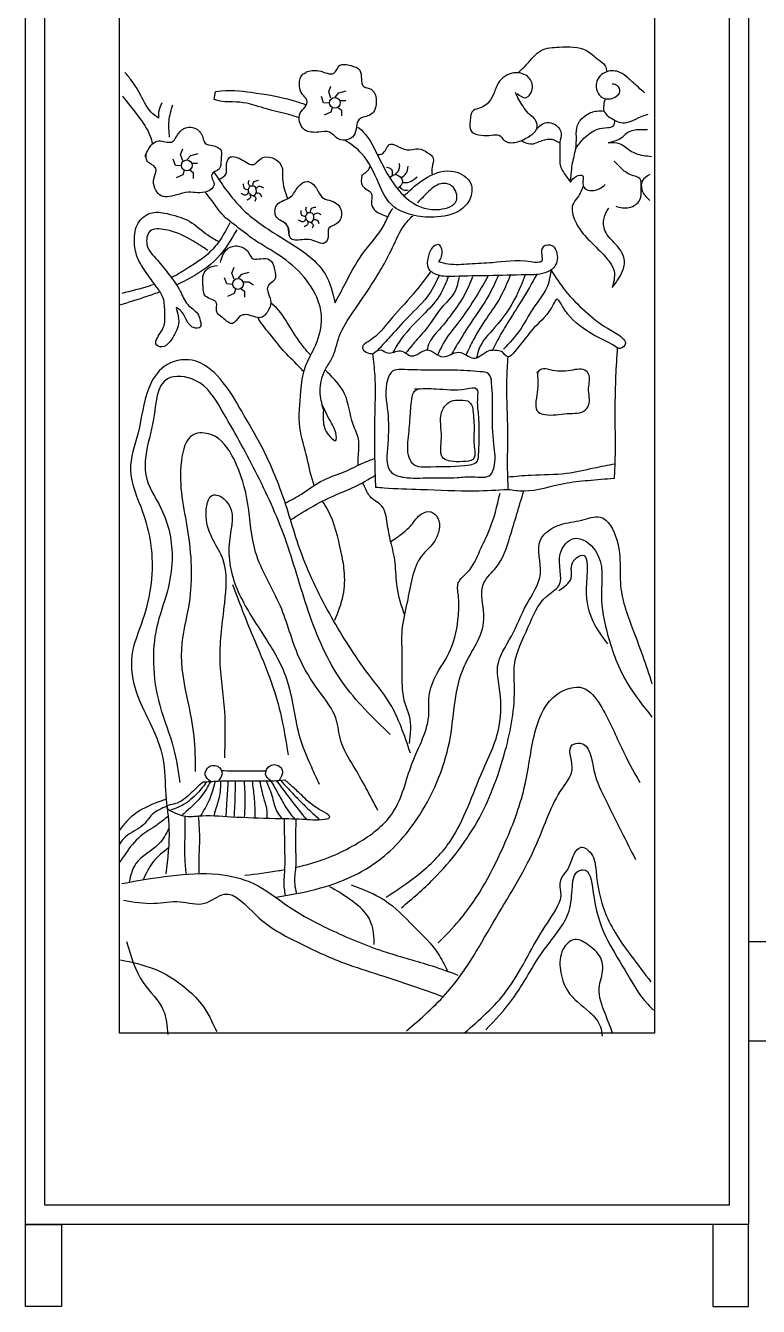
# Model space of a CAD drawing. Extents: x -66030 to 95157, y -13132 to 45879.
# Drawn here: x 16311 to 17069, y 3792 to 5115 of the extents above; entities that cross this region are included whole.
import ezdxf

# ---------------------------------------------------------------- set-up
doc = ezdxf.new("R2010")
doc.units = 0
doc.header["$LTSCALE"] = 100
doc.header["$MEASUREMENT"] = 0
doc.layers.add('7', color=105, linetype='CONTINUOUS')

msp = doc.modelspace()

# ---------------------------------------------------------------- linework, layer by layer
at = {"layer": '7'}
for p, q in [((16507.2, 5046.4), (16506, 5038.9)), ((16619.3, 5035.1), (16617.1, 5041.5)), ((16624.6, 5046.4), (16626.8, 5052.4)), ((16626.8, 5040), (16624.6, 5046.4)), ((16631.3, 5041.1), (16635.1, 5045.3)), ((16635.1, 5045.3), (16642.6, 5047.5)), ((16625.3, 5034.7), (16619.3, 5035.1)), ((16628.3, 5029.9), (16626.8, 5025.4)), ((16634.3, 5030.2), (16637.7, 5027.6)), ((16636.2, 5037.4), (16642.2, 5037.4)), ((16637.7, 5027.6), (16637.7, 5021.6)), ((16626.8, 5025.4), (16620.1, 5022.4)), ((16471.6, 4981.7), (16473.9, 4987.7)), ((16466.3, 4970.5), (16464.1, 4976.8)), ((16473.9, 4975.3), (16471.6, 4981.7)), ((16478.4, 4976.5), (16482.1, 4980.6)), ((16482.1, 4980.6), (16489.6, 4982.8)), ((16472.4, 4970.1), (16466.3, 4970.5)), ((16475.4, 4965.2), (16473.9, 4960.7)), ((16481.4, 4965.6), (16484.7, 4963)), ((16483.2, 4972.7), (16489.2, 4972.7)), ((16484.7, 4963), (16484.7, 4957)), ((16473.9, 4960.7), (16467.1, 4957.7)), ((16524.5, 4859.2), (16526.8, 4865.2)), ((16526.8, 4852.8), (16524.5, 4859.2)), ((16531.3, 4854), (16535, 4858.1)), ((16535, 4858.1), (16542.5, 4860.3)), ((16519.3, 4848), (16517, 4854.3)), ((16525.3, 4847.6), (16519.3, 4848)), ((16528.3, 4842.7), (16526.8, 4838.2)), ((16534.3, 4843.1), (16537.7, 4840.5)), ((16536.2, 4850.2), (16542.2, 4850.2)), ((16542.2, 4850.2), (16547, 4847.2)), ((16526.8, 4838.2), (16520, 4835.2)), ((16537.7, 4840.5), (16537.7, 4834.5))]:
    msp.add_line(p, q, dxfattribs=at)
for points in [[(16311.5, 5938), (17058.4, 5938), (17058.4, 3876.5), (16311.5, 3876.5)], [(16331.5, 5918), (17038.4, 5918), (17038.4, 3896.5), (16331.5, 3896.5)], [(16408.6, 5562.4), (16961.3, 5562.4), (16961.3, 4074.1), (16408.6, 4074.1)], [(17058.4, 4066.1), (17078.8, 4066.1), (17078.8, 4168.5), (17058.4, 4168.5)], [(16311.5, 3876.5), (16348.5, 3876.5), (16348.5, 3791.9), (16311.5, 3791.9)], [(17058.4, 3876.5), (17021.4, 3876.5), (17021.4, 3791.9), (17058.4, 3791.9)]]:
    msp.add_lwpolyline(points, close=True, dxfattribs=at)
for centre in [(16631, 5035.1), (16478, 4970.5), (16530.9, 4848)]:
    msp.add_circle(centre, 5.58, dxfattribs=at)
for points in [[(16820.3, 5066.2), (16829.5, 5075.1), (16844.1, 5089.1), (16862.9, 5092.7), (16890.9, 5089.1), (16903, 5080), (16910.3, 5073.3), (16912.1, 5067.2)], [(16601, 5067.1), (16614.4, 5068.2), (16630.1, 5065.9), (16635.9, 5073.5), (16647.5, 5073.5), (16656.8, 5068.8), (16660.9, 5052), (16668.4, 5049.1), (16673.7, 5038), (16667.9, 5022.9), (16656.2, 5018.2), (16650.5, 5001.2), (16635.1, 4997.5), (16625.4, 5004.8), (16614.4, 5004.9), (16599.8, 5007.2), (16594.6, 5015.3), (16595.2, 5024.6), (16600.4, 5031), (16602.1, 5038), (16597.5, 5043.8), (16594.6, 5052), (16597.5, 5064.2), (16601.6, 5066.5)], [(16951, 5045.4), (16938.2, 5056.9), (16934, 5060.6), (16925.5, 5066.6), (16912.1, 5067.2), (16901.2, 5055.7), (16907.3, 5040.5), (16920.6, 5041.1), (16925.5, 5046.6), (16923, 5052.7), (16917.6, 5054.5)], [(16448.9, 5019.1), (16441.3, 5025.5), (16429.3, 5045.1), (16421.7, 5057.1), (16414.1, 5066.6)], [(16819.3, 5044.8), (16828.1, 5040.4), (16835.2, 5051), (16829.9, 5062.5), (16815.7, 5066), (16799.8, 5055.4), (16794.5, 5043.1), (16788.3, 5034.2), (16781.3, 5029.8), (16774.2, 5027.2), (16770.7, 5016.6), (16772.4, 5005.1), (16782.2, 5001.6), (16792.8, 5001.6), (16800.7, 5001.6), (16806, 4996.3), (16818.4, 4994.5), (16830.7, 4999.8), (16839.6, 5008.7), (16838.7, 5016.6), (16830.7, 5024.5), (16825.4, 5031.6), (16821, 5038.7), (16817.5, 5045.7)], [(16411.6, 5041.9), (16427.4, 5021.7), (16440.1, 5000.8), (16442.6, 4992.6)], [(16452.1, 5035), (16448.9, 5025.5), (16448.9, 5019.1)], [(16460.3, 4999.5), (16459.7, 5016.6), (16463.5, 5033.1)], [(16910.3, 5039.4), (16909.1, 5026.6), (16920.6, 5016.9), (16928.5, 5014.4), (16937, 5016.3), (16946.7, 5020.5), (16954.6, 5023.5)], [(16839, 5007.2), (16846.5, 5013.8), (16861.1, 5010.8), (16864.7, 5003.5), (16863.5, 4994.4), (16863.5, 4982.3), (16864.1, 4969.5), (16867.2, 4963.4), (16874.4, 4953.1)], [(16874.4, 4953.1), (16876.3, 4970.7), (16878.1, 4979.8), (16879.9, 4987.7), (16880.5, 4999.9), (16881.7, 5012), (16889.6, 5021.7), (16901.8, 5026.6), (16909.1, 5026.6)], [(16880, 4988.3), (16888.4, 4998.6), (16902.4, 5007.8), (16912.7, 5009.6), (16918.8, 5011.4), (16920.6, 5016.9)], [(16435.1, 4979.8), (16442.6, 4992.6), (16449.1, 4995.8), (16462.2, 4994.6), (16469.4, 5003.4), (16477, 5009.4), (16487.8, 5008.2), (16494.6, 4999.4), (16497, 4993.4), (16504.6, 4991), (16513.4, 4985.8), (16513.4, 4976.2), (16511.4, 4966.7), (16503.8, 4961.1), (16505, 4955.1), (16506.2, 4950.3), (16499, 4943.5), (16479.8, 4942.7), (16467.4, 4939.9), (16449.9, 4939.9), (16445.1, 4947.1), (16443.9, 4956.7), (16446.3, 4965.9), (16445.5, 4968.3), (16437.5, 4974.2), (16435.9, 4982.2)], [(16954, 5007.1), (16932.2, 5003.5), (16926.7, 4998.6), (16913.3, 4993.8)], [(16823.7, 4996.2), (16833.1, 4992.6), (16845.3, 4996.2), (16855, 4997.4), (16863.4, 4993.8)], [(16913.3, 4993.8), (16924.9, 4993.2), (16930.9, 4989.5), (16941.9, 4982.9), (16958.3, 4979.8)], [(16511.3, 4955.8), (16518.6, 4961.9), (16519, 4969.1), (16522.2, 4978.6), (16533.7, 4977), (16547.3, 4971.5), (16555.3, 4977.8), (16575.3, 4971.1), (16576.9, 4957.1), (16582, 4936.5)], [(16921.2, 4928.2), (16935.2, 4927), (16946.1, 4934.9), (16947.3, 4947.7), (16946.1, 4956.8), (16937.6, 4960.4), (16927.9, 4966.5), (16919.4, 4975)], [(16506.1, 4963.4), (16534.7, 4926.2), (16571.4, 4898.6), (16601.3, 4879.1), (16620.9, 4858.4), (16631.2, 4828.5)], [(16690.6, 4960.1), (16689.9, 4965.9), (16684.2, 4968.4)], [(16687.5, 4958), (16693.7, 4961), (16700.9, 4954.1), (16695.8, 4946.4)], [(16693.7, 4961), (16697.8, 4967.9), (16697.8, 4972.5)], [(16699.2, 4957.7), (16704.7, 4962.3), (16706.8, 4969.6)], [(16874.4, 4953.1), (16880.5, 4959.2), (16887.2, 4959.8), (16887.2, 4954.3), (16889.6, 4946.4), (16904.2, 4946.4), (16910.3, 4950.7)], [(16541.3, 4945.2), (16537.9, 4946.3), (16536.7, 4951.6)], [(16543.5, 4949.1), (16548.9, 4948), (16547.9, 4939.5), (16541.3, 4944.2), (16543.5, 4949.1)], [(16543.5, 4949.1), (16541.9, 4951.3), (16542.4, 4955.2)], [(16546.4, 4949.1), (16547.7, 4953.7), (16552, 4955.1)], [(16549.7, 4946.5), (16552.5, 4948.9), (16557.3, 4947.4)], [(16583.7, 4897.6), (16580.9, 4909.6), (16570.9, 4916.8), (16570.9, 4929.5), (16585.3, 4938), (16593.1, 4948.4), (16602.4, 4953.9), (16611.9, 4946.8), (16617.7, 4937.7), (16632.8, 4931.1), (16637.7, 4922.4), (16633.2, 4910.4), (16624.8, 4905.6), (16624, 4896.8), (16620.8, 4890.4), (16606.4, 4893.6), (16596.8, 4893.6), (16584.9, 4895.6), (16583.3, 4905.2), (16577.3, 4912.4)], [(16658.9, 4960.4), (16659.5, 4949.4), (16668.8, 4941.2), (16668.8, 4930.8), (16672.8, 4923.8), (16686, 4917.5)], [(16698.1, 4948.5), (16701.8, 4945.1), (16706.6, 4945.1)], [(16700.8, 4952.7), (16707.5, 4953.2), (16715.9, 4958.8)], [(16887.7, 4949.4), (16881.7, 4937.3), (16876.9, 4930.1), (16879.3, 4913.1), (16884.8, 4903.4), (16897.5, 4889.4), (16911.5, 4874.8), (16919.4, 4861.5), (16919.4, 4851.8), (16917.6, 4844.5)], [(16956.5, 4961), (16948.6, 4954.3), (16949.2, 4942.8), (16956.5, 4934.3)], [(16541.9, 4942.7), (16538.8, 4939.8), (16534.2, 4941.5)], [(16543.4, 4940.9), (16543.4, 4936.9), (16540, 4934.6)], [(16546.6, 4939.4), (16549.2, 4936.8), (16548.3, 4933.1)], [(16549.7, 4942.1), (16553.1, 4941.6), (16555.1, 4938)], [(16499.7, 4882.6), (16484.4, 4892.5), (16456, 4904), (16439.9, 4902.5), (16436.9, 4888.7), (16447.6, 4872.6), (16459.9, 4857.3), (16471.3, 4840.5), (16479, 4826.7), (16489, 4817.5), (16492, 4809.8), (16492, 4803.7), (16485.1, 4802.9), (16477.5, 4811.4), (16469.8, 4822.1), (16467.5, 4823.6), (16468.3, 4818.3), (16466.7, 4798.4), (16460.6, 4788.4), (16452.2, 4783), (16446.1, 4786.1), (16447.6, 4792.2), (16454.5, 4805.2), (16455.3, 4819.8), (16453, 4835.1), (16446.1, 4845.8), (16436.9, 4858.8), (16426.9, 4875.7), (16423.9, 4892.5), (16427.7, 4910.9), (16442.2, 4921.6), (16459.9, 4920.1), (16481.3, 4912.4), (16499.7, 4898.6), (16511.2, 4891.7)], [(16600.6, 4917.6), (16597.2, 4918.7), (16596.1, 4924)], [(16602.8, 4921.6), (16608.3, 4920.4), (16607.2, 4912), (16600.6, 4916.7), (16602.8, 4921.6)], [(16602.8, 4921.6), (16601.3, 4923.8), (16601.7, 4927.6)], [(16605.7, 4921.5), (16607, 4926.2), (16611.3, 4927.5)], [(16609, 4918.9), (16611.9, 4921.3), (16616.6, 4919.8)], [(16917.6, 4844.5), (16927.3, 4859), (16930.3, 4871.8), (16921.2, 4888.8), (16910.3, 4902.7), (16909.1, 4916.1), (16913.9, 4926.4)], [(16601.2, 4915.2), (16598.1, 4912.3), (16593.5, 4914)], [(16602.8, 4913.3), (16602.7, 4909.4), (16599.4, 4907.1)], [(16605.9, 4911.8), (16608.5, 4909.2), (16607.6, 4905.5)], [(16609, 4914.5), (16612.4, 4914.1), (16614.5, 4910.5)], [(16619.1, 4718.2), (16615.8, 4736.9), (16621.3, 4759.9), (16627.9, 4770.9), (16635.6, 4793.9), (16649.9, 4819.1), (16666.3, 4843.3), (16690.5, 4885.5), (16702.6, 4908.5), (16711.4, 4918.4)], [(16512.7, 4870.1), (16519.7, 4884.1), (16531.6, 4887.1), (16540.6, 4882.1), (16546.6, 4874.1), (16554.6, 4874.1), (16563.6, 4873.1), (16568.6, 4863.1), (16568.6, 4852.2), (16561.6, 4845.2), (16561.6, 4840.2), (16564.6, 4831.2), (16562.6, 4821.3), (16554.6, 4813.3), (16539.6, 4816.3), (16532.6, 4814.3), (16525.7, 4807.3), (16514.7, 4813.3), (16508.7, 4820.3), (16508.7, 4828.3), (16497.7, 4835.2), (16494.7, 4847.2), (16494.7, 4855.2), (16499.7, 4864.1), (16509.7, 4867.1)], [(16738.9, 4871.6), (16741.2, 4876.2), (16738.1, 4888.6), (16732.7, 4886.3), (16727.3, 4875.4), (16727.3, 4864.6), (16736.6, 4857.7), (16755.1, 4856.2), (16789.9, 4856.9), (16828.5, 4857.7), (16850.9, 4860.8), (16859.4, 4867.7), (16859.4, 4883.2), (16856.3, 4887), (16846.2, 4886.3), (16844.7, 4877.8), (16844.7, 4871.6), (16833.9, 4870.8), (16793.7, 4870), (16769.8, 4868.5), (16748.2, 4868.5), (16738.1, 4870.8)], [(16730.2, 4861.1), (16711.9, 4837.6), (16688, 4810.6), (16666.3, 4789), (16659.4, 4782.1), (16663.3, 4777.5), (16670.2, 4775.9)], [(16739, 4857), (16728.8, 4838.1), (16706.5, 4813.5), (16686.4, 4791.8), (16674.8, 4779)], [(16748.3, 4856), (16740.4, 4838), (16724.2, 4818.1), (16699.6, 4791.2), (16690.9, 4777.2)], [(16759.3, 4855.7), (16755.2, 4840.7), (16740.6, 4822.7), (16728, 4805), (16714.7, 4789.3), (16704.8, 4777.1)], [(16773.3, 4855.3), (16764.1, 4835.3), (16750.1, 4814.9), (16740.6, 4802.9), (16728.7, 4787.6), (16726, 4779.1)], [(16789.3, 4856.4), (16775, 4831.9), (16758, 4807.4), (16743, 4786.6), (16737.2, 4774.4)], [(16799.8, 4856.4), (16790, 4836.3), (16774, 4811.5), (16759.7, 4789.3), (16751.1, 4774.7)], [(16812.1, 4856.7), (16802.6, 4835.6), (16787.9, 4812.8), (16774.3, 4790.7), (16766.5, 4774.7)], [(16827.7, 4857.4), (16818.6, 4835.9), (16796.1, 4802.9), (16779.7, 4780.5), (16777.4, 4771.6)], [(16840, 4858.4), (16823.7, 4830.5), (16809, 4807), (16799.1, 4790), (16793.7, 4778.8)], [(16854.2, 4862.5), (16869.4, 4840.7), (16889.5, 4819.9), (16912.6, 4802.2), (16926.5, 4793.7), (16931.2, 4786.7), (16925.8, 4781.3), (16920.4, 4783.6), (16898.7, 4795.2), (16871.7, 4816.8), (16865.5, 4826.1), (16860.1, 4832.2), (16857, 4827.6), (16837, 4802.9), (16816.9, 4778.2), (16809.9, 4772.8), (16803.6, 4778.7)], [(16854.2, 4862.5), (16851.6, 4848.4), (16835.4, 4822.2), (16822.3, 4800.6), (16805.3, 4780.6)], [(16670.2, 4775.9), (16678.7, 4779.8), (16685.6, 4776.7), (16698.8, 4779), (16710.4, 4773.6), (16725.8, 4779.8), (16742.8, 4772.8), (16759, 4777.5), (16774.4, 4771.3), (16789.9, 4779), (16803.6, 4778.7)], [(16673.3, 4637.8), (16672.5, 4663.3), (16672.5, 4715), (16672.5, 4753.5), (16670.2, 4775.9)], [(16922.8, 4782.1), (16921.1, 4752.8), (16920.4, 4698.8), (16920.4, 4667.9), (16919.6, 4647.1)], [(16709, 4363.4), (16699.4, 4390.6), (16689.8, 4411.4), (16665.8, 4444.9), (16627.5, 4504), (16597.1, 4567.9), (16577.9, 4627), (16555.5, 4679.7), (16534.8, 4716.5), (16512.4, 4750), (16483.6, 4769.2), (16454.8, 4762.8), (16438.8, 4740.4), (16427.7, 4694.1), (16419.7, 4655.8), (16432.4, 4612.6), (16442, 4548.7), (16432.4, 4500.8), (16421.3, 4464.1), (16426.1, 4425.7), (16442, 4390.6), (16453.2, 4358.6), (16456.4, 4320.3), (16459.6, 4285.2), (16456.4, 4238.8)], [(16809.7, 4772.9), (16808.5, 4749.5), (16809.2, 4701.9), (16809.2, 4674.7), (16809.2, 4653.7), (16809.9, 4635.5)], [(16688.2, 4382.6), (16638.7, 4436.9), (16603.5, 4510.4), (16579.5, 4585.5), (16549.1, 4654.2), (16514, 4718), (16486.8, 4748.4), (16458, 4750), (16443.6, 4708.5), (16435.6, 4670.1), (16435.6, 4651), (16451.6, 4615.8), (16462.8, 4563.1), (16458, 4531.2), (16446.8, 4492.8), (16443.6, 4456.1), (16450, 4412.9), (16464.4, 4368.2), (16470.8, 4333.1)], [(16699.5, 4759.7), (16726.6, 4759), (16754.4, 4759), (16781.4, 4757.4), (16789.9, 4755.1), (16793, 4745.8), (16793.7, 4716.5), (16795.3, 4682.6), (16795.3, 4657.9), (16792, 4651.2), (16773.4, 4648.9), (16757.3, 4648), (16728.8, 4647.8), (16702.2, 4648.3), (16689.9, 4652.9), (16685.6, 4682.6), (16685.6, 4715.7), (16685.6, 4749.7), (16691, 4758.2), (16699.5, 4759.7)], [(16840.1, 4757.5), (16840.1, 4735.9), (16841.3, 4715.5), (16848.1, 4713), (16871, 4714.2), (16890.1, 4718), (16893.2, 4722.9), (16893.2, 4740.2), (16893.2, 4755), (16890.8, 4758.1), (16874.7, 4758.7), (16853.1, 4759.3), (16844.4, 4760), (16839.5, 4755.6)], [(16713.4, 4739.7), (16735.8, 4739.7), (16766.7, 4739.7), (16777.5, 4739.7), (16778.3, 4730.4), (16779.1, 4713.4), (16779.8, 4691.1), (16779.1, 4671.8), (16776.7, 4663.3), (16770.6, 4661), (16730, 4658.9), (16712, 4661.8), (16708.7, 4666.3), (16706.8, 4687.4), (16708.8, 4709.6), (16710.4, 4728.9), (16713.4, 4737.3), (16717.3, 4739.7)], [(16768.5, 4727.4), (16749.1, 4725.8), (16741.3, 4715.2), (16740.6, 4699.9), (16740.9, 4685.8), (16743.3, 4667.8), (16750.4, 4665), (16763.3, 4664.5), (16773.6, 4666.8), (16774.8, 4682.2), (16774.8, 4697.2), (16773.6, 4717.4), (16772.2, 4723), (16768.5, 4727.4)], [(16675.4, 4304.3), (16649.9, 4350.7), (16637.1, 4376.2), (16632.3, 4398.6), (16614.7, 4427.3), (16593.9, 4462.5), (16574.7, 4515.2), (16549.1, 4571.1), (16541.1, 4620.6), (16526.8, 4666.9), (16502.8, 4692.5), (16485.2, 4692.5), (16472.4, 4665.3), (16478.8, 4593.5), (16480.4, 4518.4), (16472.4, 4470.5), (16478.8, 4417.7), (16485.2, 4381), (16486.8, 4344.3)], [(16579.7, 4621.6), (16596.4, 4631), (16619.3, 4645.4), (16641.7, 4654.4), (16660.7, 4663.3), (16672.4, 4667.8)], [(16809.3, 4648.7), (16833.9, 4650.6), (16870.4, 4652.5), (16898.8, 4658), (16920.2, 4662.3)], [(16585.2, 4604.3), (16609.3, 4619), (16632.8, 4630.5), (16651.2, 4638.4), (16672.9, 4650.4)], [(16919.6, 4647.1), (16892.6, 4644.8), (16867.9, 4641.7), (16826.1, 4634), (16809.9, 4635.5)], [(16517.2, 4358.6), (16517.2, 4406.6), (16512.4, 4460.9), (16517.2, 4518.4), (16515.6, 4563.1), (16498, 4607.8), (16506, 4630.2), (16518.8, 4623.8), (16522, 4582.3), (16530, 4532.8), (16555.5, 4488), (16581.1, 4440.1), (16593.9, 4382.6), (16606.7, 4349.1), (16614.7, 4331.5)], [(16570.4, 4214.6), (16616.2, 4224.1), (16676.1, 4252.4), (16718.7, 4299.7), (16750.3, 4380.2), (16764.5, 4452.7), (16785, 4501.6), (16785, 4539.4), (16797.6, 4555.2), (16811.9, 4586.7), (16826.1, 4634)], [(16809.9, 4635.5), (16776, 4634), (16719.6, 4635.5), (16681.8, 4637.1), (16673.3, 4637.8)], [(16684, 4214.6), (16715.6, 4236.7), (16747.2, 4268.2), (16781.9, 4340.7), (16800.8, 4391.2), (16800.8, 4432.2), (16799.2, 4452.7), (16813.4, 4484.2), (16829.2, 4517.3), (16843.4, 4548.9), (16843.4, 4583.6), (16863.9, 4599.3), (16886, 4604.1), (16905, 4607.2), (16922.3, 4583.6), (16927, 4530), (16933.4, 4506.3), (16949.1, 4463.7), (16958.6, 4435.3)], [(16688.6, 4581.8), (16699.2, 4589.2), (16709.9, 4598.8), (16720.5, 4610.5), (16730.1, 4612.6), (16737.5, 4606.2), (16738.6, 4594.5), (16734.3, 4582.8), (16720.5, 4566.9), (16710.9, 4544.5), (16705.6, 4519), (16700.3, 4490.3), (16700.3, 4462.6), (16700.3, 4436), (16702.4, 4418), (16707.7, 4402), (16707.7, 4373.3)], [(16688.6, 4581.8), (16692.9, 4559.8), (16695, 4535), (16702.8, 4506.3)], [(16699.8, 4203.6), (16733, 4233.5), (16780.3, 4296.6), (16807.1, 4366), (16816.6, 4432.2), (16816.6, 4454.3), (16830.8, 4493.7), (16849.7, 4525.2), (16862.3, 4536.3), (16863.9, 4569.4), (16878.1, 4585.1), (16900.2, 4572.5), (16906.5, 4526.8), (16912.8, 4485.8), (16933.4, 4435.3), (16958.6, 4400.7)], [(16862.3, 4531.5), (16875, 4544.1), (16876.5, 4559.9), (16886, 4567.8), (16890.7, 4533.1), (16912.8, 4476.3)], [(16525.2, 4537.5), (16545.9, 4484.8), (16563.5, 4441.7), (16574.7, 4405), (16582.7, 4361.8)], [(16737.7, 4167.3), (16759.8, 4190.9), (16807.1, 4271.4), (16827.6, 4331.3), (16838.7, 4388), (16860.8, 4424.3), (16887.6, 4430.6), (16905, 4413.3), (16927, 4369.1), (16946, 4332.9)], [(16705, 4076.4), (16747.8, 4117.2), (16797.2, 4192.8), (16839.6, 4269.9), (16866.1, 4327), (16876.2, 4349.4), (16876.2, 4371.8), (16884.4, 4373.8), (16898.7, 4345.3), (16910.9, 4314.7), (16927.2, 4282.1), (16941.5, 4253.6)], [(16502.4, 4334.1), (16497, 4341.1), (16501.6, 4349.7), (16512.3, 4348.1), (16514.4, 4341.9), (16510.6, 4334.5)], [(16514, 4345.3), (16525.2, 4345.2), (16544, 4345), (16559.8, 4345)], [(16564.9, 4334.7), (16559.5, 4341.7), (16564, 4350.4), (16574.8, 4348.8), (16576.8, 4342.6), (16573.1, 4335.2)], [(16495, 4333.6), (16482.6, 4322.5), (16465.2, 4310.9), (16457.5, 4308.6), (16471.8, 4299.3), (16490, 4298.5), (16523.9, 4297.7), (16569, 4296), (16597.5, 4295.2), (16620.3, 4295.2), (16625.2, 4296.4), (16612.4, 4306.8), (16597.1, 4319.6), (16587.6, 4328.3), (16579.3, 4335.7)], [(16498.6, 4333.8), (16489.1, 4322.1), (16473.2, 4309.4), (16460.6, 4304.3)], [(16502.4, 4334.1), (16493.7, 4319.5), (16477.5, 4303.1), (16472.9, 4299)], [(16507.4, 4334.3), (16501.1, 4314.9), (16492.2, 4298.7)], [(16495, 4333.6), (16509.9, 4334.5), (16535.1, 4334.9), (16567.8, 4334.9), (16579.3, 4335.7)], [(16512.9, 4334.6), (16512.4, 4323.5), (16508.9, 4308.8), (16505.8, 4298.7)], [(16520.7, 4334.8), (16519.3, 4314.3), (16518.3, 4298)], [(16527.9, 4334.9), (16527.6, 4313.4), (16526.7, 4297.5)], [(16537.2, 4334.8), (16538, 4310.6), (16537.4, 4297)], [(16545.5, 4334.7), (16547.5, 4317.7), (16548.3, 4300.8), (16548.2, 4296.5)], [(16553.2, 4334.6), (16557.6, 4316.3), (16560.7, 4303.4), (16560.6, 4296.2)], [(16560, 4334.6), (16566.5, 4317.5), (16571.7, 4301.9), (16576.3, 4295.9)], [(16564.9, 4334.7), (16575.1, 4316.6), (16584, 4301.9), (16589.2, 4295.6)], [(16570.4, 4334.9), (16580.8, 4321.5), (16591.7, 4307.1), (16601.6, 4294.9)], [(16575.3, 4335), (16581.6, 4327.9), (16593, 4316), (16604.7, 4304.5), (16615.2, 4294.7)], [(16476.1, 4298.3), (16475.9, 4277.8), (16475.9, 4254.5), (16477.2, 4238.3)], [(16489.8, 4298.5), (16491.1, 4272.8), (16490.3, 4251), (16490.6, 4239)], [(16578.7, 4295.9), (16579, 4265), (16579, 4243.1), (16578.6, 4223.1), (16579.8, 4216.2)], [(16590.8, 4295.5), (16590.3, 4267), (16590.4, 4245.4), (16589.5, 4228.1), (16591.4, 4218.3)], [(16459.6, 4285.8), (16449.1, 4269.6), (16425.5, 4249.4), (16418.4, 4230.1)], [(16459.2, 4265.5), (16443, 4250.7), (16432.8, 4232.5)], [(16765, 4074.4), (16808.1, 4117.5), (16846.1, 4181.2), (16862.8, 4208.9), (16864.8, 4215.9), (16864.1, 4222.4), (16864.8, 4233.3), (16870.6, 4241.7), (16876.4, 4255.2), (16885.4, 4266.1), (16895.7, 4259.7), (16900.8, 4241.7), (16910.5, 4197.9), (16936.9, 4154.2), (16957.5, 4127.1)], [(16411, 4228.8), (16461.5, 4236.7), (16510.5, 4238.2), (16546.8, 4228.8), (16583, 4205.1), (16628.8, 4179.9), (16684, 4157.8), (16731.4, 4143.6), (16758.2, 4134.2)], [(16786.9, 4077.6), (16814.5, 4109.1), (16847.4, 4160.6), (16873.1, 4200.5), (16876.4, 4225.6), (16882.8, 4241.7), (16887.3, 4243), (16897.6, 4221.1), (16911.1, 4173.5), (16930.5, 4139.4), (16954.3, 4104), (16960.1, 4098.2)], [(16625.6, 4225.6), (16646.2, 4213), (16668.3, 4187.8), (16671.4, 4165.7)], [(16647.7, 4227.2), (16682.5, 4211.4), (16712.4, 4184.6), (16737.7, 4156.2), (16747.2, 4138.9)], [(16412.6, 4211.4), (16444.2, 4208.3), (16471, 4209.9), (16496.3, 4208.3), (16516.8, 4217.7), (16549.9, 4195.7), (16594.1, 4167.3), (16639.9, 4146.8), (16677.7, 4134.2), (16742.4, 4112.1)], [(16415.8, 4168.9), (16433.1, 4126.3), (16453.7, 4097.9), (16458.4, 4072.7)], [(16918.2, 4073.7), (16910.5, 4093.7), (16904.1, 4120.7), (16907.9, 4140.7), (16906.6, 4149.7), (16893.8, 4164.5), (16878.9, 4170.9), (16866.7, 4160.6), (16864.1, 4139.4), (16871.2, 4118.1), (16894.4, 4095.6), (16905.4, 4080.8), (16907.3, 4071.1)], [(16409.5, 4149.9), (16444.2, 4140.5), (16475.7, 4121.6), (16493.1, 4104.2), (16508.9, 4075.8)]]:
    msp.add_spline(points, degree=3, dxfattribs=at)
for points, knots in [([(16507.2, 5046.4), (16507.5, 5046.5), (16522, 5049), (16547, 5045.8), (16578.3, 5041), (16596.9, 5034.7), (16601.5, 5033)], [697.852852, 697.852852, 697.852852, 697.852852, 699.122481, 743.793716, 799.750536, 818.391302, 818.391302, 818.391302, 818.391302]), ([(16594, 5019.8), (16593.4, 5020), (16581.5, 5024), (16560, 5028), (16534.8, 5037.6), (16511.4, 5035.4), (16506, 5038.9)], [569.014391, 569.014391, 569.014391, 569.014391, 571.476371, 616.215219, 648.436375, 680.906999, 680.906999, 680.906999, 680.906999]), ([(16654.7, 5010.1), (16656.6, 5008.7), (16666.5, 5000.1), (16676.9, 4976.2), (16691, 4950.8), (16710.9, 4929.4), (16734.1, 4921.8), (16760.7, 4930.4), (16754.7, 4950.9), (16738, 4953.2), (16726.9, 4942.7), (16719.7, 4935.4), (16716.3, 4931.9)], [890.230998, 890.230998, 890.230998, 890.230998, 899.296829, 941.286546, 983.276197, 1009.759138, 1048.557655, 1073.050741, 1092.637508, 1107.332589, 1128.110425, 1146.444763, 1146.444763, 1146.444763, 1146.444763]), ([(16702, 4938.5), (16703.3, 4939.8), (16711.1, 4947.1), (16726, 4960.2), (16751.9, 4968.5), (16774.4, 4954.6), (16772, 4934.6), (16757.7, 4919.9), (16734.7, 4916), (16710.5, 4918), (16686.6, 4928.2), (16675.1, 4955.2), (16663.1, 4981), (16647.9, 4992.5), (16641.4, 4996.5)], [164.521228, 164.521228, 164.521228, 164.521228, 171.30732, 204.158343, 239.484053, 266.28142, 286.492282, 305.87117, 340.12196, 369.085716, 398.081206, 431.6729, 474.903507, 503.150388, 503.150388, 503.150388, 503.150388]), ([(16674.9, 4981.5), (16676.6, 4981.6), (16682.8, 4981.9), (16686.2, 4999.2), (16703.4, 4982.7), (16717, 4989.6), (16726.2, 4984.1), (16734.8, 4978.1), (16730.8, 4969), (16731.2, 4963.4), (16731.4, 4961)], [36.730607, 36.730607, 36.730607, 36.730607, 42.638058, 57.176926, 81.35169, 96.693652, 109.393729, 119.675283, 131.393965, 140.841788, 140.841788, 140.841788, 140.841788]), ([(16658.9, 4960.4), (16662.3, 4962.5), (16666.3, 4965), (16667.4, 4969.6), (16667.5, 4970.3)], [0, 0, 0, 0, 14.394289, 16.503243, 16.503243, 16.503243, 16.503243]), ([(16609.7, 4639.8), (16606.2, 4648.7), (16602.9, 4669.4), (16592.2, 4701), (16595.6, 4732.9), (16598.2, 4761.4), (16611.6, 4783.2), (16618.7, 4805.5), (16615.2, 4832), (16600.2, 4856.7), (16575.3, 4877.7), (16549.4, 4891.5), (16529.5, 4907.7), (16514, 4918.6), (16508.2, 4928.8), (16497.2, 4942.9)], [183.458305, 183.458305, 183.458305, 183.458305, 219.803534, 260.877692, 307.561339, 338.687632, 366.721864, 402.623101, 424.121799, 465.309508, 507.845849, 545.599938, 575.217618, 604.075277, 618.254139, 618.254139, 618.254139, 618.254139]), ([(16631.2, 4828.5), (16634.7, 4835), (16643.6, 4851.7), (16657.9, 4880.2), (16679.5, 4901.3), (16686.6, 4919.6), (16690.1, 4925), (16690.9, 4926.1)], [0, 0, 0, 0, 27.702502, 70.933044, 119.328965, 138.650905, 143.623947, 143.623947, 143.623947, 143.623947]), ([(16522.6, 4911.3), (16519.5, 4905.4), (16513.8, 4894.6), (16500.6, 4878.2), (16483.5, 4867.1), (16470, 4858.5), (16463.3, 4855.2), (16462, 4854.5)], [0, 0, 0, 0, 24.965903, 46.101267, 78.353781, 100.743194, 106.360127, 106.360127, 106.360127, 106.360127]), ([(16529.6, 4904), (16523.6, 4893.7), (16510.9, 4871.9), (16486.1, 4856), (16470.8, 4848.6), (16467.4, 4847)], [0, 0, 0, 0, 44.185552, 93.729241, 107.645809, 107.645809, 107.645809, 107.645809]), ([(16444.7, 4847.6), (16442.9, 4847), (16431.7, 4843.4), (16420.3, 4840.5), (16410.8, 4838.2)], [129.623335, 129.623335, 129.623335, 129.623335, 136.932634, 173.730039, 173.730039, 173.730039, 173.730039]), ([(16450.3, 4839.9), (16445.9, 4838.2), (16432.1, 4833.3), (16418.1, 4829), (16408.6, 4826.2)], [130.85364, 130.85364, 130.85364, 130.85364, 148.81986, 185.970333, 185.970333, 185.970333, 185.970333]), ([(16606.1, 4774.3), (16602.5, 4778.2), (16593.6, 4788.7), (16582.3, 4807.4), (16573.8, 4821.4), (16564.7, 4828.3)], [272.345373, 272.345373, 272.345373, 272.345373, 291.96921, 324.77003, 353.776971, 353.776971, 353.776971, 353.776971]), ([(16598.9, 4757.1), (16597.3, 4759.1), (16590.4, 4766.4), (16574.8, 4781.5), (16567.1, 4793), (16554, 4807.9), (16551.5, 4813.6)], [144.859203, 144.859203, 144.859203, 144.859203, 154.422949, 182.414159, 215.573804, 238.628967, 238.628967, 238.628967, 238.628967]), ([(16655, 4660.7), (16654.8, 4664.1), (16655.4, 4673.1), (16657, 4687.8), (16646.4, 4707.7), (16645.2, 4734.8), (16629.4, 4750.8), (16621.8, 4758.3), (16620.9, 4759.2)], [110.813059, 110.813059, 110.813059, 110.813059, 123.721401, 144.343161, 164.782534, 206.142676, 241.36447, 245.83613, 245.83613, 245.83613, 245.83613]), ([(16619.1, 4718.2), (16618.9, 4713.7), (16618.4, 4703.6), (16622, 4693.2), (16633.6, 4683.3), (16631.7, 4698.1), (16626.4, 4705.5), (16621.5, 4715.8), (16618.8, 4721.6), (16617.7, 4724.1)], [0, 0, 0, 0, 16.700468, 37.012533, 45.864561, 55.680047, 73.249431, 86.969072, 97.11216, 97.11216, 97.11216, 97.11216]), ([(16590.4, 4245.4), (16596.5, 4246.7), (16620, 4252.8), (16655.9, 4268.7), (16698, 4301.9), (16707.6, 4354.1), (16730.2, 4391), (16727.1, 4422.4), (16734.7, 4445.4), (16753.5, 4470.1), (16758.8, 4500.8), (16759.5, 4523.3), (16756.2, 4540.7), (16772.5, 4552.2), (16780.1, 4572), (16793.8, 4598.3), (16798.6, 4618.8), (16801.7, 4631.8)], [66.556825, 66.556825, 66.556825, 66.556825, 89.688857, 157.83278, 214.555739, 281.116696, 350.76678, 368.786184, 397.93954, 439.173488, 484.345807, 510.373756, 526.391004, 544.855637, 577.145211, 605.815285, 655.87199, 655.87199, 655.87199, 655.87199]), ([(16688.6, 4581.8), (16687.3, 4588), (16684.8, 4600.1), (16682.8, 4619.1), (16667.5, 4625.8), (16663, 4635.8), (16660.5, 4641.3), (16659.8, 4642.9)], [0, 0, 0, 0, 24.366201, 47.413369, 65.027124, 81.062834, 87.408091, 87.408091, 87.408091, 87.408091]), ([(16631.1, 4500.9), (16634.5, 4509.3), (16641, 4525.6), (16641.7, 4550.1), (16635.9, 4579.7), (16630, 4604.7), (16620.2, 4620.8), (16618.3, 4623.8)], [0, 0, 0, 0, 33.73192, 65.758308, 90.088786, 147.438874, 160.518732, 160.518732, 160.518732, 160.518732]), ([(16456.8, 4315.7), (16449.1, 4313.1), (16434.6, 4308.1), (16418.2, 4296.5), (16411.1, 4287.4), (16408.6, 4283.9)], [0, 0, 0, 0, 30.456824, 57.662673, 73.820686, 73.820686, 73.820686, 73.820686]), ([(16457.5, 4308.6), (16452, 4306.2), (16441.7, 4301.8), (16432.4, 4285.5), (16416.3, 4280.5), (16410.3, 4272.1), (16408.6, 4269.1)], [0, 0, 0, 0, 21.916318, 41.067155, 67.312586, 79.971186, 79.971186, 79.971186, 79.971186]), ([(16458.7, 4298), (16454.9, 4295), (16445.8, 4287.6), (16428.3, 4278.2), (16417.1, 4263.1), (16410.6, 4253.6), (16408.6, 4250.6)], [0, 0, 0, 0, 18.336343, 43.878504, 73.838441, 87.305503, 87.305503, 87.305503, 87.305503]), ([(16538, 4237.2), (16549.7, 4238.7), (16563.4, 4240.3), (16577, 4242.7), (16579, 4243.1)], [0, 0, 0, 0, 44.48687, 51.89277, 51.89277, 51.89277, 51.89277])]:
    msp.add_open_spline(points, degree=3, knots=knots, dxfattribs=at)

doc.saveas('drawing.dxf')
